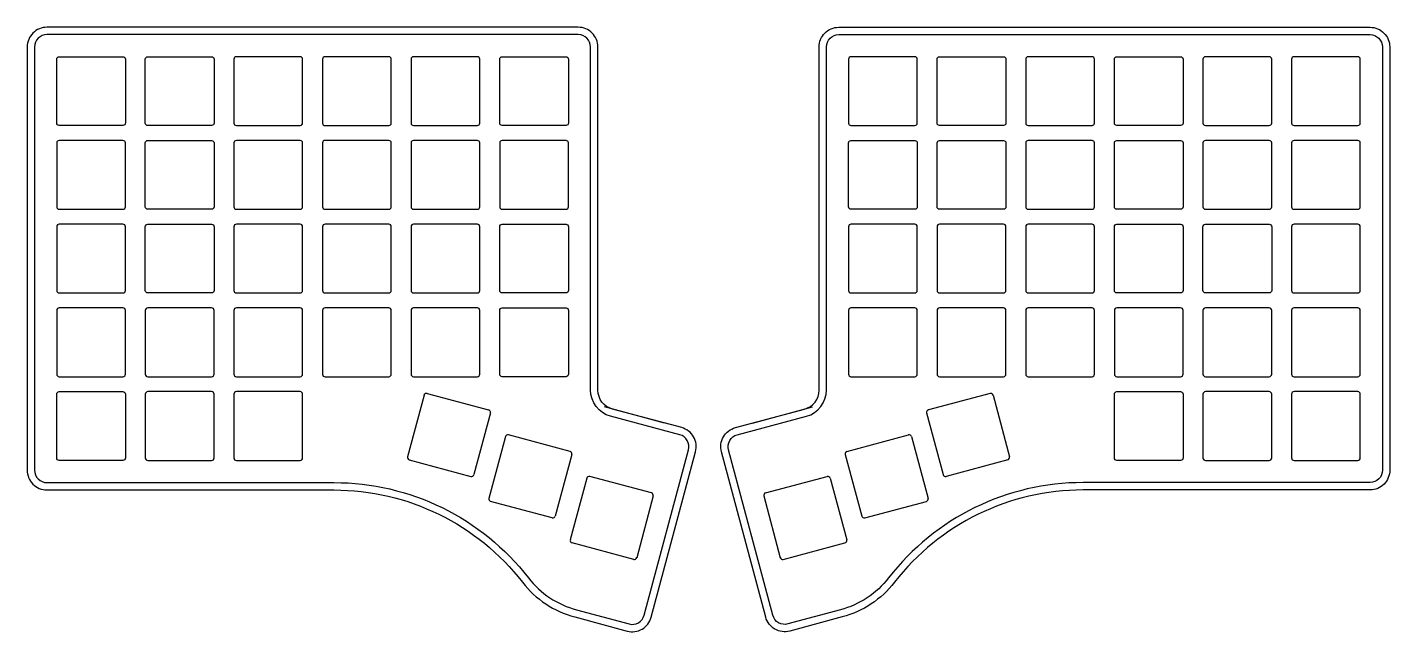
# Model space of a CAD drawing. Header units: millimetres. Extents: x -4 to 274, y -119 to 4.
import ezdxf

# ---------------------------------------------------------------- set-up
doc = ezdxf.new("R2010")
doc.units = ezdxf.units.MM
doc.layers.get('0').update_dxf_attribs({"linetype": 'CONTINUOUS'})

msp = doc.modelspace()

# ---------------------------------------------------------------- linework, layer by layer
for p, q in [((76.85, -70.43), (73.48, -82.98)), ((77.46, -70.07), (90.02, -73.44)), ((192.15, -70.07), (179.59, -73.44)), ((192.76, -70.43), (196.12, -82.98)), ((90.37, -74.05), (87, -86.61)), ((125.83, -76.11), (113.63, -72.84)), ((143.78, -76.11), (155.97, -72.84)), ((179.24, -74.05), (182.6, -86.61)), ((93.43, -78.88), (90.07, -91.44)), ((106.6, -81.89), (94.04, -78.53)), ((163, -81.89), (175.56, -78.53)), ((176.17, -78.88), (179.54, -91.44)), ((106.96, -82.51), (103.59, -95.06)), ((162.65, -82.51), (166.01, -95.06)), ((73.84, -83.6), (86.39, -86.96)), ((195.77, -83.6), (183.21, -86.96)), ((110.02, -87.34), (106.65, -99.89)), ((123.19, -90.35), (110.63, -86.98)), ((146.42, -90.35), (158.97, -86.98)), ((159.59, -87.34), (162.95, -99.89)), ((123.54, -90.96), (120.18, -103.52)), ((146.06, -90.96), (149.43, -103.52)), ((102.98, -95.42), (90.42, -92.05)), ((166.63, -95.42), (179.18, -92.05)), ((119.56, -103.87), (107.01, -100.51)), ((150.04, -103.87), (162.6, -100.51))]:
    msp.add_line(p, q)
for points in [[(108.28, 4.47), (0.02, 4.47, 0.414214), (-3.98, 0.48), (-3.98, -85.68, 0.417962), (0.03, -89.73), (58.49, -89.73, -0.231682), (96.92, -108.54, 0.163654), (107.54, -115.6), (118.24, -118.46, 0.414214), (123.14, -115.64), (132.17, -81.95, 0.414214), (129.34, -77.05), (115.24, -73.27, -0.339454), (112.28, -69.41), (112.28, 0.48, 0.414214)], [(0.03, -88.23), (58.49, -88.23, -0.231682), (98.11, -107.62, 0.163654), (107.93, -114.15), (118.63, -117.02, 0.414214), (121.69, -115.25), (130.72, -81.56, 0.414214), (128.95, -78.5), (114.85, -74.72, -0.339454), (110.78, -69.41), (110.78, 0.48, 0.414214), (108.28, 2.97), (0.02, 2.97, 0.414214), (-2.48, 0.48), (-2.48, -85.69, 0.418964)], [(211.12, -89.73, 0.231682), (172.69, -108.54, -0.163654), (162.06, -115.6), (151.36, -118.46, -0.414214), (146.46, -115.64), (137.44, -81.95, -0.414214), (140.27, -77.05), (154.37, -73.27, 0.339454), (157.33, -69.41), (157.33, 0.48, -0.414214), (161.33, 4.47), (269.58, 4.47, -0.414214), (273.58, 0.48), (273.58, -85.68, -0.417962), (269.58, -89.73)], [(161.33, 2.97), (269.58, 2.97, -0.414214), (272.08, 0.48), (272.08, -85.69, -0.418964), (269.58, -88.23), (211.12, -88.23, 0.231682), (171.5, -107.62, -0.163654), (161.68, -114.15), (150.98, -117.02, -0.414214), (147.91, -115.25), (138.89, -81.56, -0.414214), (140.65, -78.5), (154.75, -74.72, 0.339454), (158.83, -69.41), (158.83, 0.48, -0.414214)], [(2.52, -1.53), (15.53, -1.53, -0.414214), (16.02, -2.03), (16.02, -15.03, -0.414214), (15.53, -15.53), (2.52, -15.53, -0.414214), (2.03, -15.03), (2.03, -2.03, -0.414214)], [(20.58, -1.53), (33.58, -1.53, -0.414214), (34.08, -2.03), (34.08, -15.03, -0.414214), (33.58, -15.53), (20.58, -15.53, -0.414214), (20.07, -15.03), (20.07, -2.03, -0.414214)], [(52.12, -2.03, 0.414214), (51.63, -1.53), (38.62, -1.53, 0.414214), (38.12, -2.03), (38.12, -15.03, 0.414214), (38.62, -15.53), (51.63, -15.53, 0.414214), (52.12, -15.03)], [(56.68, -15.53), (69.67, -15.53, 0.414214), (70.17, -15.03), (70.17, -2.03, 0.414214), (69.67, -1.53), (56.68, -1.53, 0.414214), (56.17, -2.03), (56.17, -15.03, 0.414214)], [(74.72, -1.53, 0.414214), (74.22, -2.03), (74.22, -15.03, 0.414214), (74.72, -15.53), (87.72, -15.53, 0.414214), (88.22, -15.03), (88.22, -2.03, 0.414214), (87.72, -1.53)], [(92.78, -1.53), (105.78, -1.53, -0.414214), (106.28, -2.03), (106.28, -15.03, -0.414214), (105.78, -15.53), (92.78, -15.53, -0.414214), (92.28, -15.03), (92.28, -2.03, -0.414214)], [(177.33, -2.03, 0.414214), (176.83, -1.53), (163.83, -1.53, 0.414214), (163.33, -2.03), (163.33, -15.03, 0.414214), (163.83, -15.53), (176.83, -15.53, 0.414214), (177.33, -15.03)], [(195.38, -2.03), (195.38, -15.03, -0.414214), (194.88, -15.53), (181.88, -15.53, -0.414214), (181.38, -15.03), (181.38, -2.03, -0.414214), (181.88, -1.53), (194.88, -1.53, -0.414214)], [(199.93, -1.53, 0.414214), (199.43, -2.03), (199.43, -15.03, 0.414214), (199.93, -15.53), (212.93, -15.53, 0.414214), (213.43, -15.03), (213.43, -2.03, 0.414214), (212.93, -1.53)], [(230.98, -15.53), (217.98, -15.53, -0.414214), (217.48, -15.03), (217.48, -2.03, -0.414214), (217.98, -1.53), (230.98, -1.53, -0.414214), (231.48, -2.03), (231.48, -15.03, -0.414214)], [(249.03, -15.53, 0.414214), (249.53, -15.03), (249.53, -2.03, 0.414214), (249.03, -1.53), (236.03, -1.53, 0.414214), (235.53, -2.03), (235.53, -15.03, 0.414214), (236.03, -15.53)], [(253.58, -2.03), (253.58, -15.03, 0.414214), (254.08, -15.53), (267.08, -15.53, 0.414214), (267.58, -15.03), (267.58, -2.03, 0.414214), (267.08, -1.53), (254.08, -1.53, 0.414214)], [(2.03, -19.07), (2.03, -32.08, 0.414214), (2.52, -32.58), (15.53, -32.58, 0.414214), (16.02, -32.08), (16.02, -19.07, 0.414214), (15.53, -18.58), (2.52, -18.58, 0.414214)], [(20.58, -18.58), (33.58, -18.58, -0.414214), (34.08, -19.07), (34.08, -32.08, -0.414214), (33.58, -32.58), (20.58, -32.58, -0.414214), (20.07, -32.08), (20.07, -19.07, -0.414214)], [(52.12, -19.07, 0.414214), (51.63, -18.58), (38.62, -18.58, 0.414214), (38.12, -19.07), (38.12, -32.08, 0.414214), (38.62, -32.58), (51.63, -32.58, 0.414214), (52.12, -32.08)], [(69.67, -32.58, 0.414214), (70.17, -32.08), (70.17, -19.07, 0.414214), (69.67, -18.58), (56.68, -18.58, 0.414214), (56.17, -19.07), (56.17, -32.08, 0.414214), (56.68, -32.58)], [(88.22, -19.07, 0.414214), (87.72, -18.58), (74.72, -18.58, 0.414214), (74.22, -19.07), (74.22, -32.08, 0.414214), (74.72, -32.58), (87.72, -32.58, 0.414214), (88.22, -32.08)], [(105.78, -32.58, 0.414214), (106.28, -32.08), (106.28, -19.07, 0.414214), (105.78, -18.58), (92.78, -18.58, 0.414214), (92.28, -19.07), (92.28, -32.08, 0.414214), (92.78, -32.58)], [(176.83, -32.58), (163.83, -32.58, -0.414214), (163.33, -32.08), (163.33, -19.07, -0.414214), (163.83, -18.58), (176.83, -18.58, -0.414214), (177.33, -19.07), (177.33, -32.08, -0.414214)], [(194.88, -32.58), (181.88, -32.58, -0.414214), (181.38, -32.08), (181.38, -19.07, -0.414214), (181.88, -18.58), (194.88, -18.58, -0.414214), (195.38, -19.07), (195.38, -32.08, -0.414214)], [(199.93, -18.58, 0.414214), (199.43, -19.07), (199.43, -32.08, 0.414214), (199.93, -32.58), (212.93, -32.58, 0.414214), (213.43, -32.08), (213.43, -19.07, 0.414214), (212.93, -18.58)], [(231.48, -19.07), (231.48, -32.08, -0.414214), (230.98, -32.58), (217.98, -32.58, -0.414214), (217.48, -32.08), (217.48, -19.07, -0.414214), (217.98, -18.58), (230.98, -18.58, -0.414214)], [(249.03, -18.58), (236.03, -18.58, 0.414214), (235.53, -19.07), (235.53, -32.08, 0.414214), (236.03, -32.58), (249.03, -32.58, 0.414214), (249.53, -32.08), (249.53, -19.07, 0.414214)], [(267.58, -19.07, 0.414214), (267.08, -18.58), (254.08, -18.58, 0.414214), (253.58, -19.07), (253.58, -32.08, 0.414214), (254.08, -32.58), (267.08, -32.58, 0.414214), (267.58, -32.08)], [(15.53, -49.63, 0.414214), (16.02, -49.13), (16.02, -36.13, 0.414214), (15.53, -35.63), (2.52, -35.63, 0.414214), (2.03, -36.13), (2.03, -49.13, 0.414214), (2.52, -49.63)], [(20.58, -35.63), (33.58, -35.63, -0.414214), (34.08, -36.13), (34.08, -49.13, -0.414214), (33.58, -49.63), (20.58, -49.63, -0.414214), (20.07, -49.13), (20.07, -36.13, -0.414214)], [(51.63, -49.63, 0.414214), (52.12, -49.13), (52.12, -36.13, 0.414214), (51.63, -35.63), (38.62, -35.63, 0.414214), (38.12, -36.13), (38.12, -49.13, 0.414214), (38.62, -49.63)], [(56.17, -49.13, 0.414214), (56.68, -49.63), (69.67, -49.63, 0.414214), (70.17, -49.13), (70.17, -36.13, 0.414214), (69.67, -35.63), (56.68, -35.63, 0.414214), (56.17, -36.13)], [(87.72, -49.63, 0.414214), (88.22, -49.13), (88.22, -36.13, 0.414214), (87.72, -35.63), (74.72, -35.63, 0.414214), (74.22, -36.13), (74.22, -49.13, 0.414214), (74.72, -49.63)], [(92.78, -35.63), (105.78, -35.63, -0.414214), (106.28, -36.13), (106.28, -49.13, -0.414214), (105.78, -49.63), (92.78, -49.63, -0.414214), (92.28, -49.13), (92.28, -36.13, -0.414214)], [(163.33, -36.13), (163.33, -49.13, 0.414214), (163.83, -49.63), (176.83, -49.63, 0.414214), (177.33, -49.13), (177.33, -36.13, 0.414214), (176.83, -35.63), (163.83, -35.63, 0.414214)], [(181.38, -49.13, 0.414214), (181.88, -49.63), (194.88, -49.63, 0.414214), (195.38, -49.13), (195.38, -36.13, 0.414214), (194.88, -35.63), (181.88, -35.63, 0.414214), (181.38, -36.13)], [(199.93, -35.63, 0.414214), (199.43, -36.13), (199.43, -49.13, 0.414214), (199.93, -49.63), (212.93, -49.63, 0.414214), (213.43, -49.13), (213.43, -36.13, 0.414214), (212.93, -35.63)], [(231.48, -36.13), (231.48, -49.13, -0.414214), (230.98, -49.63), (217.98, -49.63, -0.414214), (217.48, -49.13), (217.48, -36.13, -0.414214), (217.98, -35.63), (230.98, -35.63, -0.414214)], [(249.53, -36.13), (249.53, -49.13, -0.414214), (249.03, -49.63), (236.03, -49.63, -0.414214), (235.53, -49.13), (235.53, -36.13, -0.414214), (236.03, -35.63), (249.03, -35.63, -0.414214)], [(253.58, -36.13), (253.58, -49.13, 0.414214), (254.08, -49.63), (267.08, -49.63, 0.414214), (267.58, -49.13), (267.58, -36.13, 0.414214), (267.08, -35.63), (254.08, -35.63, 0.414214)], [(2.52, -66.68), (15.53, -66.68, 0.414214), (16.02, -66.17), (16.02, -53.17, 0.414214), (15.53, -52.67), (2.52, -52.67, 0.414214), (2.03, -53.17), (2.03, -66.17, 0.414214)], [(20.58, -52.67, 0.414214), (20.07, -53.17), (20.07, -66.17, 0.414214), (20.58, -66.68), (33.58, -66.68, 0.414214), (34.08, -66.17), (34.08, -53.17, 0.414214), (33.58, -52.67)], [(38.12, -66.17, 0.414214), (38.62, -66.68), (51.63, -66.68, 0.414214), (52.12, -66.17), (52.12, -53.17, 0.414214), (51.63, -52.67), (38.62, -52.67, 0.414214), (38.12, -53.17)], [(56.68, -66.68), (69.67, -66.68, 0.414214), (70.17, -66.17), (70.17, -53.17, 0.414214), (69.67, -52.67), (56.68, -52.67, 0.414214), (56.17, -53.17), (56.17, -66.17, 0.414214)], [(88.22, -53.17, 0.414214), (87.72, -52.67), (74.72, -52.67, 0.414214), (74.22, -53.17), (74.22, -66.17, 0.414214), (74.72, -66.68), (87.72, -66.68, 0.414214), (88.22, -66.17)], [(92.78, -52.67), (105.78, -52.67, -0.414214), (106.28, -53.17), (106.28, -66.17, -0.414214), (105.78, -66.68), (92.78, -66.68, -0.414214), (92.28, -66.17), (92.28, -53.17, -0.414214)], [(177.33, -53.17, 0.414214), (176.83, -52.67), (163.83, -52.67, 0.414214), (163.33, -53.17), (163.33, -66.17, 0.414214), (163.83, -66.68), (176.83, -66.68, 0.414214), (177.33, -66.17)], [(195.38, -53.17, 0.414214), (194.88, -52.67), (181.88, -52.67, 0.414214), (181.38, -53.17), (181.38, -66.17, 0.414214), (181.88, -66.68), (194.88, -66.68, 0.414214), (195.38, -66.17)], [(199.93, -52.67, 0.414214), (199.43, -53.17), (199.43, -66.17, 0.414214), (199.93, -66.68), (212.93, -66.68, 0.414214), (213.43, -66.17), (213.43, -53.17, 0.414214), (212.93, -52.67)], [(230.98, -52.67), (217.98, -52.67, 0.414214), (217.48, -53.17), (217.48, -66.17, 0.414214), (217.98, -66.68), (230.98, -66.68, 0.414214), (231.48, -66.17), (231.48, -53.17, 0.414214)], [(236.03, -52.67, 0.414214), (235.53, -53.17), (235.53, -66.17, 0.414214), (236.03, -66.68), (249.03, -66.68, 0.414214), (249.53, -66.17), (249.53, -53.17, 0.414214), (249.03, -52.67)], [(267.08, -52.67), (254.08, -52.67, 0.414214), (253.58, -53.17), (253.58, -66.17, 0.414214), (254.08, -66.68), (267.08, -66.68, 0.414214), (267.58, -66.17), (267.58, -53.17, 0.414214)], [(16.02, -70.22), (16.02, -83.22, -0.414214), (15.53, -83.73), (2.52, -83.73, -0.414214), (2.03, -83.22), (2.03, -70.22, -0.414214), (2.52, -69.72), (15.53, -69.72, -0.414214)], [(20.58, -69.72, 0.414214), (20.07, -70.22), (20.07, -83.22, 0.414214), (20.58, -83.73), (33.58, -83.73, 0.414214), (34.08, -83.22), (34.08, -70.22, 0.414214), (33.58, -69.72)], [(38.62, -83.73), (51.63, -83.73, 0.414214), (52.12, -83.22), (52.12, -70.22, 0.414214), (51.63, -69.72), (38.62, -69.72, 0.414214), (38.12, -70.22), (38.12, -83.22, 0.414214)], [(231.48, -70.22), (231.48, -83.22, -0.414214), (230.98, -83.73), (217.98, -83.73, -0.414214), (217.48, -83.22), (217.48, -70.22, -0.414214), (217.98, -69.72), (230.98, -69.72, -0.414214)], [(235.53, -83.22, 0.414214), (236.03, -83.73), (249.03, -83.73, 0.414214), (249.53, -83.22), (249.53, -70.22, 0.414214), (249.03, -69.72), (236.03, -69.72, 0.414214), (235.53, -70.22)], [(267.58, -70.22, 0.414214), (267.08, -69.72), (254.08, -69.72, 0.414214), (253.58, -70.22), (253.58, -83.22, 0.414214), (254.08, -83.73), (267.08, -83.73, 0.414214), (267.58, -83.22)]]:
    msp.add_lwpolyline(points, format="xyb", close=True)
for centre, start, end in [((77.33, -70.56), 75, 165), ((192.28, -70.56), 15, 105), ((89.89, -73.92), -15, 75), ((179.72, -73.92), 105, 195), ((93.92, -79.01), 75, 165), ((175.69, -79.01), 15, 105), ((73.96, -83.11), 165, 255), ((106.47, -82.38), -15, 75), ((163.13, -82.38), 105, 195), ((195.64, -83.11), -75, 15), ((86.52, -86.48), 255, 345), ((110.5, -87.47), 75, 165), ((159.1, -87.47), 15, 105), ((183.08, -86.48), 195, 285), ((90.55, -91.57), 165, 255), ((123.06, -90.83), -15, 75), ((146.55, -90.83), 105, 195), ((179.05, -91.57), -75, 15), ((103.11, -94.93), 255, 345), ((166.5, -94.93), 195, 285), ((107.14, -100.02), 165, 255), ((162.47, -100.02), -75, 15), ((119.69, -103.39), 255, 345), ((149.91, -103.39), 195, 285)]:
    msp.add_arc(centre, 0.5, start, end)

doc.saveas('drawing.dxf')
